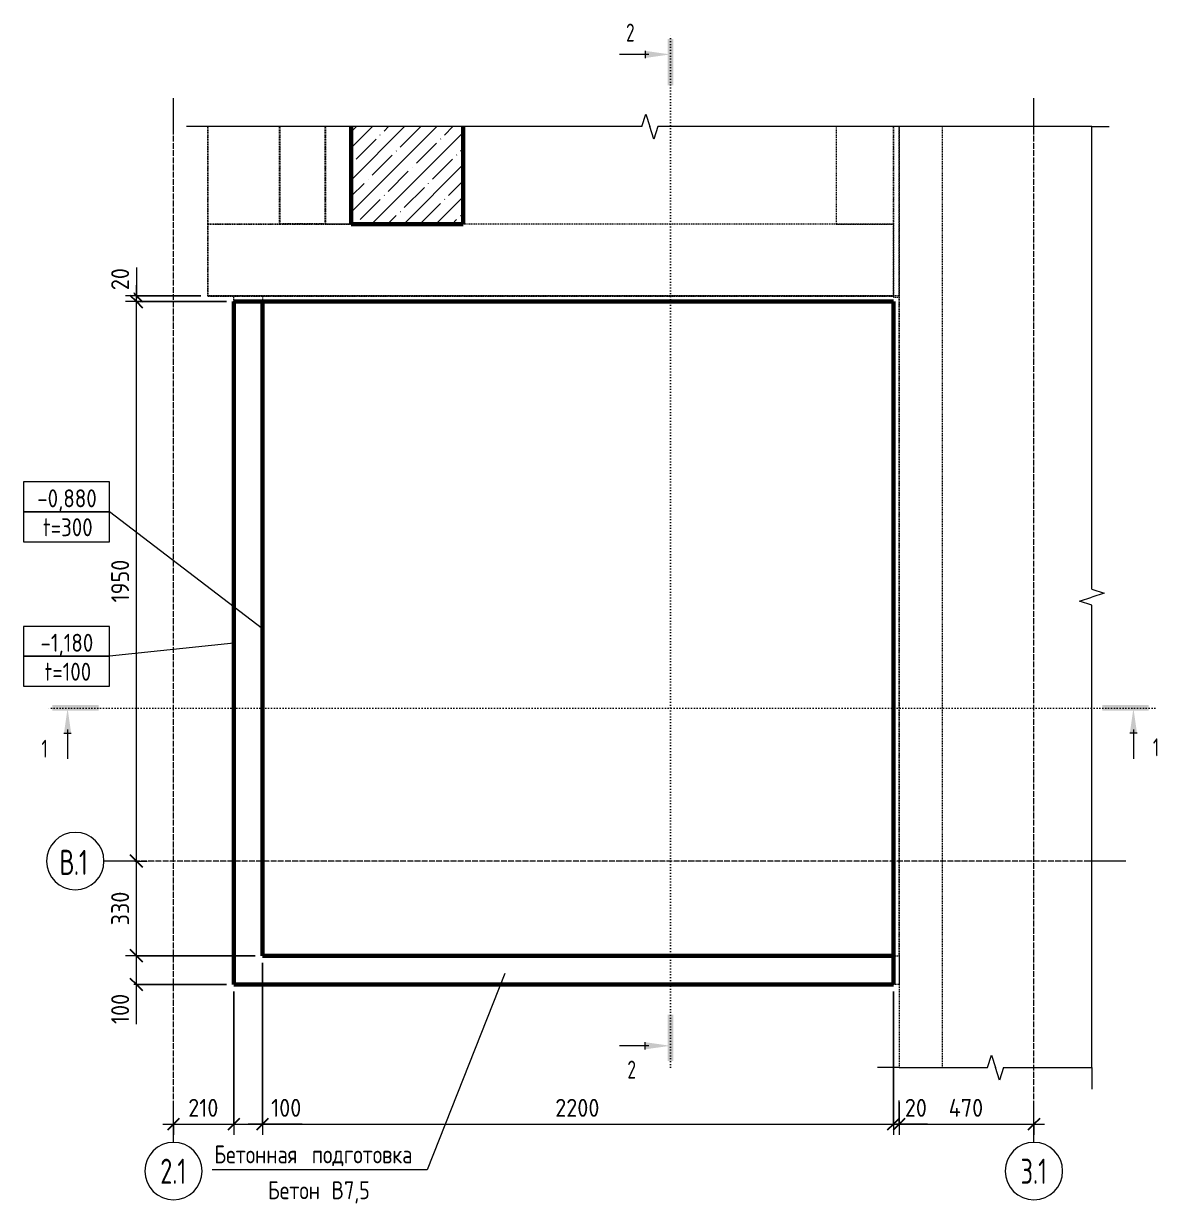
# Model space of a CAD drawing. Header units: millimetres. Extents: x -24808 to 10587, y -3433 to 75724.
# Drawn here: x -24808 to -20854, y 71612 to 75724 of the extents above; entities that cross this region are included whole.
import ezdxf

# ---------------------------------------------------------------- set-up
doc = ezdxf.new("R2010")
doc.units = ezdxf.units.MM
for name, pattern in [('01 Штриховая _4 мм_', [6, 3.5, -2.5]), ('01 Штриховая _4 мм__2_', [6, 3.5, -2.5]), ('02 Штрихпунктирная _20 мм_', [25, 20, -2.5, 0, -2.5]), ('04 Пунктир 10мм', [10, 0, -10])]:
    doc.linetypes.add(name, pattern=pattern)
for name, color, linetype, lineweight in [('AA_Dim', 7, 'Continuous', 9), ('AA_Dim-25', 7, 'Continuous', 9), ('AA_Oformlenie', 7, 'Continuous', 9), ('AA_Razrez', 7, 'Continuous', 9), ('AA_Vinoska', 5, 'Continuous', 9), ('AF_Lestnica', 7, 'Continuous', 20), ('AF_Perekritie_ Опалубка', 253, 'Continuous', 20), ('AF_Perekritie_Гидроизоляция', 253, 'Continuous', 20), ('AF_Stena_ Опалубка', 253, 'Continuous', 20), ('AF_Stena__Общие уровни и сетки', 7, 'Continuous', 20), ('AF_Stena_Гидроизоляция', 253, 'Continuous', 20), ('AF_Stena_Опалубка', 7, 'Continuous', 20), ('KR_Fundament', 7, 'Continuous', 20), ('Оси', 7, 'Continuous', 9)]:
    doc.layers.add(name, color=color, linetype=linetype, lineweight=lineweight)
doc.styles.add('GOST Common', font='GOST_Common.ttf', dxfattribs={"width": 0.85, "height": 62.5})
doc.styles.add('ISOCPEUR', font='isocpeur.ttf', dxfattribs={"width": 0.7, "height": 62.5})
doc.styles.add('ISOCPEUR_1', font='isocpeur.ttf', dxfattribs={"width": 0.7, "height": 87.5})
doc.styles.add('ISOCPEUR_2', font='isocpeur.ttf', dxfattribs={"width": 0.9, "height": 62.5})
doc.styles.add('ISOCPEUR_3', font='isocpeur.ttf', dxfattribs={"width": 0.85, "height": 62.5})
doc.dimstyles.new('01_Точн_3_знака__непрозр_', dxfattribs={"dimscale": 304.8, "dimtxt": 62.248823, "dimasz": 0.139436, "dimexe": 0.123031, "dimexo": 0.082021, "dimgap": 0.020505, "dimtad": 1, "dimdec": 3, "dimrnd": 0.001, "dimdsep": 46, "dimtxsty": 'ISOCPEUR_2', "dimblk1": 'OBLIQUE', "dimblk2": 'OBLIQUE', "dimsah": 1, "dimcen": 0.09, "dimdle": 0.123031, "dimazin": 0, "dimtfac": 1, "dimtdec": 4, "dimtix": 1, "dimtmove": 0, "dimatfit": 3, "dimfxl": 1, "dimtvp": 1, "dimtfill": 1, "dimtolj": 1, "dimtzin": 0, "dimlwd": 18, "dimlwe": 18, "dimarcsym": 2})
doc.dimstyles.new('01_Точн_3_знака__непрозр__1', dxfattribs={"dimscale": 304.8, "dimtxt": 62.248823, "dimasz": 0.139436, "dimexe": 0.123031, "dimexo": 0.082021, "dimgap": 0.020505, "dimtad": 1, "dimdec": 3, "dimrnd": 0.001, "dimdsep": 46, "dimtxsty": 'ISOCPEUR_2', "dimblk1": 'OBLIQUE', "dimblk2": 'OBLIQUE', "dimsah": 1, "dimcen": 0.09, "dimdle": 0.123031, "dimazin": 0, "dimtfac": 1, "dimtdec": 4, "dimtix": 1, "dimtmove": 1, "dimatfit": 3, "dimfxl": 1, "dimtvp": 1, "dimtfill": 1, "dimtolj": 1, "dimtzin": 0, "dimlwd": 18, "dimlwe": 18, "dimarcsym": 2})

# ---------------------------------------------------------------- blocks, each defined once
blk = doc.blocks.new('Лестницы 1 - Лестницы 1-3670290-КР_-0_100_1 этаж копия 1')
at = {"layer": 'AF_Lestnica', "lineweight": 9}
h = blk.add_hatch(dxfattribs=at)
h.set_pattern_fill('FP_1', color=256, style=0, pattern_type=2)
h.set_pattern_definition([(45, (-18766.27, -33410), (-56.1266, 56.1266), []), (45, (-18710.14, -33410), (-56.1266, 56.1266), [99.219, -19.844, 0.8382, -19.006])])
h.paths.add_polyline_path([(4010.1, 41615), (4010.1, 41955), (3619.5, 41955), (3619.5, 41615)])
at = {"layer": 'AF_Lestnica', "color": 41, "lineweight": 60}
for p, q in [((3619.5, 41955), (3619.5, 41615)), ((4010.1, 41615), (4010.1, 41955)), ((3619.5, 41615), (4010.1, 41615))]:
    blk.add_line(p, q, dxfattribs=at)
at = {"layer": 'AF_Lestnica', "color": 254}
blk.add_line((3619.5, 41615), (3949.5, 41615), dxfattribs=at)
blk = doc.blocks.new('Школа429_0_КР_РД_ВходнаяГруппа16_rvt-1-КР_-0_100_1 этаж копия 1')
at = {"layer": 'AF_Perekritie_ Опалубка', "color": 114, "linetype": '01 Штриховая _4 мм__2_'}
for p, q in [((-23755.7, 75365), (-23755.7, 75025)), ((-23665.6, 75025), (-23665.6, 75365)), ((-23755.7, 75025), (-23665.6, 75025)), ((-23335.6, 75025), (-23755.7, 75025)), ((-23665.6, 75025), (-23335.6, 75025))]:
    blk.add_line(p, q, dxfattribs=at)
at = {"layer": 'AF_Perekritie_Гидроизоляция', "color": 114, "linetype": '01 Штриховая _4 мм__2_'}
for p, q in [((-23757.5, 75365), (-23757.5, 75025)), ((-23755.7, 75025), (-23755.7, 75365)), ((-23757.5, 75025), (-23755.7, 75025)), ((-23335.6, 75025), (-23757.5, 75025)), ((-23755.7, 75025), (-23335.6, 75025))]:
    blk.add_line(p, q, dxfattribs=at)
at = {"layer": 'AF_Stena_ Опалубка', "color": 152, "linetype": '01 Штриховая _4 мм__2_'}
for p, q in [((-24165.1, 75365), (-24165.1, 75025)), ((-23915.1, 75025), (-23915.1, 75365)), ((-21975.1, 75365), (-21975.1, 75025)), ((-21775.1, 75025), (-21775.1, 75365)), ((-23915, 75025), (-24165.1, 75025)), ((-24165.1, 75025), (-24165.1, 74775)), ((-24165.1, 75025), (-23915.1, 75025)), ((-21775.1, 75025), (-23914, 75025)), ((-21975.1, 75025), (-21775.1, 75025)), ((-21775.1, 74775), (-21775.1, 75025)), ((-24165.1, 74775), (-21775.1, 74775))]:
    blk.add_line(p, q, dxfattribs=at)
at = {"layer": 'AF_Stena__Общие уровни и сетки', "color": 152, "linetype": '01 Штриховая _4 мм__2_'}
for p, q in [((-24166.1, 75365), (-24166.1, 75025)), ((-24165.1, 75025), (-24165.1, 75365)), ((-21775.1, 75365), (-21775.1, 74775)), ((-21755.1, 74770), (-21755.1, 75365)), ((-24166.1, 75025), (-24165.1, 75025)), ((-24166.1, 75025), (-24166.1, 74775)), ((-24165.1, 75025), (-24166.1, 75025)), ((-24165.1, 74775), (-24165.1, 75025)), ((-24166.1, 74775), (-24166.1, 74774)), ((-24166.1, 74774), (-21775.1, 74774)), ((-21775.1, 74775), (-24165.1, 74775)), ((-21775.1, 74774), (-21775.1, 74770)), ((-21775.1, 74770), (-21755.1, 74770))]:
    blk.add_line(p, q, dxfattribs=at)
at = {"layer": 'AF_Stena__Общие уровни и сетки', "color": 250, "linetype": '01 Штриховая _4 мм__2_'}
blk.add_line((-21775.1, 74774), (-21775.1, 74775), dxfattribs=at)
at = {"layer": 'AF_Stena_Гидроизоляция', "color": 152, "linetype": '01 Штриховая _4 мм__2_'}
for p, q in [((-23915, 75365), (-23915, 75026)), ((-23914, 75025), (-23914, 75365)), ((-23755.7, 75026), (-23915.1, 75026)), ((-23915.1, 75026), (-23915.1, 75025)), ((-23915.1, 75025), (-23914, 75025)), ((-23914, 75025), (-23755.7, 75025)), ((-23755.7, 75025), (-23755.7, 75026)), ((-23755.7, 75026), (-23665.6, 75026)), ((-23335.6, 75025), (-23755.7, 75025))]:
    blk.add_line(p, q, dxfattribs=at)
at = {"layer": 'AF_Stena_Гидроизоляция', "color": 250, "linetype": '01 Штриховая _4 мм__2_'}
for p, q in [((-23915, 75026), (-23915, 75025)), ((-23915, 75025), (-23914, 75025))]:
    blk.add_line(p, q, dxfattribs=at)
at = {"layer": 'AF_Lestnica', "color": 152, "linetype": '01 Штриховая _4 мм__2_', "lineweight": 20}
blk.add_blockref('Лестницы 1 - Лестницы 1-3670290-КР_-0_100_1 этаж копия 1', (-27285.1, 33410), dxfattribs=at)
blk = doc.blocks.new('011_ЛинияОбрыва _ЭлУзла_Линия_ - Тип 1-3872586-КР_-0_100_1 этаж копия 1')
at = {"layer": 'AA_Oformlenie'}
for p, q in [((0, 0), (308.5, 0)), ((364.1, 0), (672, 0))]:
    blk.add_line(p, q, dxfattribs=at)
blk = doc.blocks.new('011_ЛинияОбрыва _ЭлУзла_Линия_ - Тип 1-3871205-КР_-0_100_1 этаж копия 1')
at = {"layer": 'AA_Oformlenie'}
for p, q in [((0, 0), (1612.5, 0)), ((1668.2, 0), (3280, 0))]:
    blk.add_line(p, q, dxfattribs=at)
blk = doc.blocks.new('011_ЛинияОбрыва _ЭлУзла_Линия_ - Тип 1-3870906-КР_-0_100_1 этаж копия 1')
at = {"layer": 'AA_Oformlenie'}
for p, q in [((0, 0), (1513.5, 0)), ((1569.1, 0), (3082, 0))]:
    blk.add_line(p, q, dxfattribs=at)
blk = doc.blocks.new('010_Текст с выноской - Текст 2 строки-3854856-КР_-0_100_1 этаж копия 1')
at = {"layer": 'AA_Vinoska'}
blk.add_line((-15, 0), (15, 0), dxfattribs=at)
blk = doc.blocks.new('Разрез - Номер узла_ сзади-394133-КР_-0_100_1 этаж копия 1')
at = {"layer": 'AA_Razrez'}
for points in [[(7.33, 0.4), (7.33, -0.39), (0.87, -0.39), (0.87, 0.4)], [(3.5, -3.53), (2.5, -3.53), (3, 0)]]:
    blk.add_hatch(color=256, dxfattribs=at).paths.add_polyline_path(points)
for p, q in [((3, -3), (3, -7.1)), ((2.5, -3.53), (3.5, -3.53))]:
    blk.add_line(p, q, dxfattribs=at)
blk = doc.blocks.new('Разрез - Номер узла_ спереди-394134-КР_-0_100_1 этаж копия 1')
at = {"layer": 'AA_Razrez'}
for points in [[(7.33, 0.4), (7.33, -0.39), (0.87, -0.39), (0.87, 0.4)], [(3.5, -3.53), (2.5, -3.53), (3, 0)]]:
    blk.add_hatch(color=256, dxfattribs=at).paths.add_polyline_path(points)
for p, q in [((3, -3), (3, -7.1)), ((2.5, -3.53), (3.5, -3.53))]:
    blk.add_line(p, q, dxfattribs=at)
blk = doc.blocks.new('Ось сетки - d_4мм-2765513-КР_-0_100_1 этаж копия 1')
at = {"layer": 'Оси'}
for start, end in [(360, 180), (360, 180), (180, 360), (180, 360)]:
    blk.add_arc((0, 0), 4, start, end, dxfattribs=at)
blk = doc.blocks.new('DIMBLOCK1-КР_-0_100_1 этаж копия 1')
at = {"layer": 'AA_Dim-25', "lineweight": 18, "transparency": 16777216}
for p, q in [((-24075.1, 72350), (-24075.1, 71850.7)), ((-24075.1, 71888.2), (-24075.1, 72350)), ((-24322.6, 71888.2), (-24075.1, 71888.2)), ((-24285.1, 71893.2), (-24285.1, 71850.7)), ((-24285.1, 71888.2), (-24285.1, 71893.2))]:
    blk.add_line(p, q, dxfattribs=at)
at = {"layer": 'AA_Dim-25', "lineweight": 30, "transparency": 16777216}
for p, q in [((-24285.1, 71888.2), (-24306.3, 71866.9)), ((-24285.1, 71888.2), (-24263.8, 71909.4)), ((-24075.1, 71888.2), (-24096.3, 71866.9)), ((-24075.1, 71888.2), (-24053.8, 71909.4))]:
    blk.add_line(p, q, dxfattribs=at)
at = {"layer": 'AA_Dim-25', "color": 0, "lineweight": 18, "transparency": 16777216, "insert": (-24233.9, 71976.1), "char_height": 62.5, "width": 129.286, "attachment_point": 1, "line_spacing_factor": 1.149209, "style": 'ISOCPEUR_2', "bg_fill": 3, "box_fill_scale": 1.25, "bg_fill_color": 256, "bg_fill_true_color": 13158600, "bg_fill_transparency": 0}
blk.add_mtext('210', dxfattribs=at)
blk = doc.blocks.new('_Oblique')
at = {"color": 0, "linetype": 'ByBlock', "lineweight": -2}
blk.add_line((-0.5, -0.5), (0.5, 0.5), dxfattribs=at)
blk = doc.blocks.new('DIMBLOCK2-КР_-0_100_1 этаж копия 1')
at = {"layer": 'AA_Dim-25', "lineweight": 18, "transparency": 16777216}
for p, q in [((-23975.1, 72450), (-23975.1, 71850.7)), ((-23975.1, 71888.2), (-23975.1, 72450)), ((-24075.1, 72350), (-24075.1, 71850.7)), ((-24075.1, 71888.2), (-24075.1, 72350)), ((-24075.1, 71888.2), (-23975.1, 71888.2)), ((-23969.8, 71888.2), (-24025.1, 71888.2)), ((-23837, 71888.2), (-23969.8, 71888.2))]:
    blk.add_line(p, q, dxfattribs=at)
at = {"layer": 'AA_Dim-25', "lineweight": 30, "transparency": 16777216}
for p, q in [((-24075.1, 71888.2), (-24096.3, 71866.9)), ((-24075.1, 71888.2), (-24053.8, 71909.4)), ((-23975.1, 71888.2), (-23996.3, 71866.9)), ((-23975.1, 71888.2), (-23953.8, 71909.4))]:
    blk.add_line(p, q, dxfattribs=at)
at = {"layer": 'AA_Dim-25', "color": 0, "lineweight": 18, "transparency": 16777216, "insert": (-23944.8, 71976.1), "char_height": 62.5, "width": 129.286, "attachment_point": 1, "line_spacing_factor": 1.149209, "style": 'ISOCPEUR_2', "bg_fill": 3, "box_fill_scale": 1.25, "bg_fill_color": 256, "bg_fill_true_color": 13158600, "bg_fill_transparency": 0}
blk.add_mtext('100', dxfattribs=at)
blk = doc.blocks.new('DIMBLOCK3-КР_-0_100_1 этаж копия 1')
at = {"layer": 'AA_Dim-25', "lineweight": 18, "transparency": 16777216}
for p, q in [((-23975.1, 72450), (-23975.1, 71850.7)), ((-23975.1, 71888.2), (-23975.1, 72450)), ((-21775.1, 72350), (-21775.1, 71850.7)), ((-21775.1, 71888.2), (-21775.1, 72350)), ((-23975.1, 71888.2), (-21775.1, 71888.2))]:
    blk.add_line(p, q, dxfattribs=at)
at = {"layer": 'AA_Dim-25', "lineweight": 30, "transparency": 16777216}
for p, q in [((-23975.1, 71888.2), (-23996.3, 71866.9)), ((-23975.1, 71888.2), (-23953.8, 71909.4)), ((-21775.1, 71888.2), (-21796.3, 71866.9)), ((-21775.1, 71888.2), (-21753.8, 71909.4))]:
    blk.add_line(p, q, dxfattribs=at)
at = {"layer": 'AA_Dim-25', "color": 0, "lineweight": 18, "transparency": 16777216, "insert": (-22954.1, 71976.1), "char_height": 62.5, "width": 189.619, "attachment_point": 1, "line_spacing_factor": 1.149209, "style": 'ISOCPEUR_2', "bg_fill": 3, "box_fill_scale": 1.25, "bg_fill_color": 256, "bg_fill_true_color": 13158600, "bg_fill_transparency": 0}
blk.add_mtext('2200', dxfattribs=at)
blk = doc.blocks.new('DIMBLOCK4-КР_-0_100_1 этаж копия 1')
at = {"layer": 'AA_Dim-25', "lineweight": 18, "transparency": 16777216}
for p, q in [((-21775.1, 72350), (-21775.1, 71850.7)), ((-21775.1, 71888.2), (-21775.1, 72350)), ((-21755.1, 71888.2), (-21755.1, 71970.1)), ((-21755.1, 71965.1), (-21755.1, 71850.7)), ((-21775.1, 71888.2), (-21755.1, 71888.2)), ((-21760.2, 71888.2), (-21765.1, 71888.2)), ((-21656.2, 71888.2), (-21760.2, 71888.2))]:
    blk.add_line(p, q, dxfattribs=at)
at = {"layer": 'AA_Dim-25', "lineweight": 30, "transparency": 16777216}
for p, q in [((-21775.1, 71888.2), (-21796.3, 71866.9)), ((-21755.1, 71888.2), (-21776.3, 71866.9)), ((-21775.1, 71888.2), (-21753.8, 71909.4)), ((-21755.1, 71888.2), (-21733.8, 71909.4))]:
    blk.add_line(p, q, dxfattribs=at)
at = {"layer": 'AA_Dim-25', "color": 0, "lineweight": 18, "transparency": 16777216, "insert": (-21735.2, 71976.1), "char_height": 62.5, "width": 94.81, "attachment_point": 1, "line_spacing_factor": 1.149209, "style": 'ISOCPEUR_2', "bg_fill": 3, "box_fill_scale": 1.25, "bg_fill_color": 256, "bg_fill_true_color": 13158600, "bg_fill_transparency": 0}
blk.add_mtext('20', dxfattribs=at)
blk = doc.blocks.new('DIMBLOCK5-КР_-0_100_1 этаж копия 1')
at = {"layer": 'AA_Dim-25', "lineweight": 18, "transparency": 16777216}
for p, q in [((-21755.1, 71888.2), (-21755.1, 71970.1)), ((-21755.1, 71965.1), (-21755.1, 71850.7)), ((-21755.1, 71888.2), (-21247.6, 71888.2)), ((-21285.1, 71893.2), (-21285.1, 71850.7)), ((-21285.1, 71888.2), (-21285.1, 71893.2))]:
    blk.add_line(p, q, dxfattribs=at)
at = {"layer": 'AA_Dim-25', "lineweight": 30, "transparency": 16777216}
for p, q in [((-21755.1, 71888.2), (-21776.3, 71866.9)), ((-21755.1, 71888.2), (-21733.8, 71909.4)), ((-21285.1, 71888.2), (-21306.3, 71866.9)), ((-21285.1, 71888.2), (-21263.8, 71909.4))]:
    blk.add_line(p, q, dxfattribs=at)
at = {"layer": 'AA_Dim-25', "color": 0, "lineweight": 18, "transparency": 16777216, "insert": (-21582.3, 71976.1), "char_height": 62.5, "width": 149.397, "attachment_point": 1, "line_spacing_factor": 1.149209, "style": 'ISOCPEUR_2', "bg_fill": 3, "box_fill_scale": 1.25, "bg_fill_color": 256, "bg_fill_true_color": 13158600, "bg_fill_transparency": 0}
blk.add_mtext('470', dxfattribs=at)
blk = doc.blocks.new('DIMBLOCK6-КР_-0_100_1 этаж копия 1')
at = {"layer": 'AA_Dim-25', "lineweight": 18, "transparency": 16777216}
for p, q in [((-24000.1, 72475), (-24452.2, 72475)), ((-24414.7, 72337.5), (-24414.7, 72475)), ((-24414.7, 72475), (-24000.1, 72475)), ((-24414.7, 72369.7), (-24414.7, 72425)), ((-24100.1, 72375), (-24452.2, 72375)), ((-24414.7, 72375), (-24100.1, 72375)), ((-24414.7, 72237), (-24414.7, 72369.7))]:
    blk.add_line(p, q, dxfattribs=at)
at = {"layer": 'AA_Dim-25', "lineweight": 30, "transparency": 16777216}
for p, q in [((-24414.7, 72475), (-24435.9, 72496.3)), ((-24414.7, 72475), (-24393.4, 72453.8)), ((-24414.7, 72375), (-24435.9, 72396.2)), ((-24414.7, 72375), (-24393.4, 72353.8))]:
    blk.add_line(p, q, dxfattribs=at)
at = {"layer": 'AA_Dim-25', "color": 0, "lineweight": 18, "transparency": 16777216, "insert": (-24502.6, 72237), "char_height": 62.5, "width": 129.286, "attachment_point": 1, "rotation": 90, "line_spacing_factor": 1.149209, "style": 'ISOCPEUR_2', "bg_fill": 3, "box_fill_scale": 1.25, "bg_fill_color": 256, "bg_fill_true_color": 13158600, "bg_fill_transparency": 0}
blk.add_mtext('100', dxfattribs=at)
blk = doc.blocks.new('DIMBLOCK7-КР_-0_100_1 этаж копия 1')
at = {"layer": 'AA_Dim-25', "lineweight": 30, "transparency": 16777216}
for p, q in [((-24414.7, 72805), (-24435.9, 72826.2)), ((-24414.7, 72805), (-24393.4, 72783.7)), ((-24414.7, 72475), (-24435.9, 72496.3)), ((-24414.7, 72475), (-24393.4, 72453.8))]:
    blk.add_line(p, q, dxfattribs=at)
at = {"layer": 'AA_Dim-25', "lineweight": 18, "transparency": 16777216}
for p, q in [((-24419.7, 72805), (-24377.2, 72805)), ((-24414.7, 72805), (-24419.7, 72805)), ((-24414.7, 72475), (-24414.7, 72805)), ((-24000.1, 72475), (-24452.2, 72475)), ((-24414.7, 72475), (-24000.1, 72475))]:
    blk.add_line(p, q, dxfattribs=at)
at = {"layer": 'AA_Dim-25', "color": 0, "lineweight": 18, "transparency": 16777216, "insert": (-24502.6, 72580.7), "char_height": 62.5, "width": 142.215, "attachment_point": 1, "rotation": 90, "line_spacing_factor": 1.149209, "style": 'ISOCPEUR_2', "bg_fill": 3, "box_fill_scale": 1.25, "bg_fill_color": 256, "bg_fill_true_color": 13158600, "bg_fill_transparency": 0}
blk.add_mtext('330', dxfattribs=at)
blk = doc.blocks.new('DIMBLOCK8-КР_-0_100_1 этаж копия 1')
at = {"layer": 'AA_Dim-25', "lineweight": 30, "transparency": 16777216}
for p, q in [((-24414.7, 74755), (-24435.9, 74776.3)), ((-24414.7, 74755), (-24393.4, 74733.8)), ((-24414.7, 72805), (-24435.9, 72826.2)), ((-24414.7, 72805), (-24393.4, 72783.7))]:
    blk.add_line(p, q, dxfattribs=at)
at = {"layer": 'AA_Dim-25', "lineweight": 18, "transparency": 16777216}
for p, q in [((-24100.1, 74755), (-24452.2, 74755)), ((-24414.7, 72805), (-24414.7, 74755)), ((-24414.7, 74755), (-24100.1, 74755)), ((-24419.7, 72805), (-24377.2, 72805)), ((-24414.7, 72805), (-24419.7, 72805))]:
    blk.add_line(p, q, dxfattribs=at)
at = {"layer": 'AA_Dim-25', "color": 0, "lineweight": 18, "transparency": 16777216, "insert": (-24502.6, 73706.4), "char_height": 62.5, "width": 176.691, "attachment_point": 1, "rotation": 90, "line_spacing_factor": 1.149209, "style": 'ISOCPEUR_2', "bg_fill": 3, "box_fill_scale": 1.25, "bg_fill_color": 256, "bg_fill_true_color": 13158600, "bg_fill_transparency": 0}
blk.add_mtext('1950', dxfattribs=at)
blk = doc.blocks.new('DIMBLOCK9-КР_-0_100_1 этаж копия 1')
at = {"layer": 'AA_Dim-25', "lineweight": 18, "transparency": 16777216}
for p, q in [((-24414.7, 74873.9), (-24414.7, 74769.9)), ((-24414.7, 74755), (-24414.7, 74812.5)), ((-24190.1, 74775), (-24452.2, 74775)), ((-24414.7, 74775), (-24190.1, 74775)), ((-24414.7, 74769.9), (-24414.7, 74765)), ((-24100.1, 74755), (-24452.2, 74755)), ((-24414.7, 74755), (-24100.1, 74755))]:
    blk.add_line(p, q, dxfattribs=at)
at = {"layer": 'AA_Dim-25', "lineweight": 30, "transparency": 16777216}
for p, q in [((-24414.7, 74775), (-24435.9, 74796.2)), ((-24414.7, 74755), (-24435.9, 74776.3)), ((-24414.7, 74775), (-24393.4, 74753.7)), ((-24414.7, 74755), (-24393.4, 74733.8))]:
    blk.add_line(p, q, dxfattribs=at)
at = {"layer": 'AA_Dim-25', "color": 0, "lineweight": 18, "transparency": 16777216, "insert": (-24502.6, 74794.9), "char_height": 62.5, "width": 94.81, "attachment_point": 1, "rotation": 90, "line_spacing_factor": 1.149209, "style": 'ISOCPEUR_2', "bg_fill": 3, "box_fill_scale": 1.25, "bg_fill_color": 256, "bg_fill_true_color": 13158600, "bg_fill_transparency": 0}
blk.add_mtext('20', dxfattribs=at)
blk = doc.blocks.new('042_М_ФундПлиты_ТолщинаОтметка - Отметка верха фундаментной плиты-1914924-КР_-0_100_1 этаж копия 1')
at = {"layer": 'AA_Vinoska'}
for p, q in [((6, 4.17), (-6, 4.17)), ((-6, 4.17), (-6, 0)), ((6, 0), (6, 4.17)), ((6, 0), (-6, 0)), ((-6, 0), (-6, -4.17)), ((-6, 0), (6, 0)), ((6, -4.17), (6, 0)), ((-6, -4.17), (6, -4.17))]:
    blk.add_line(p, q, dxfattribs=at)

msp = doc.modelspace()

# ---------------------------------------------------------------- linework, layer by layer
at = {"layer": 'AA_Razrez', "linetype": '04 Пунктир 10мм'}
for p, q in [((-22552.7698, 72086.1858), (-22552.7698, 75691.6379)), ((-20863.0733, 73338.4996), (-24729.5947, 73338.4996))]:
    msp.add_line(p, q, dxfattribs=at)
at = {"layer": 'AA_Vinoska'}
for p, q in [((-22652.2297, 75365), (-22638.1526, 75408.3251)), ((-22638.1526, 75408.3251), (-22624.0754, 75365)), ((-24165.0616, 75365), (-24240.0616, 75365)), ((-22610.3254, 75321.6987), (-22624.0754, 75365)), ((-22596.5754, 75365), (-22610.3254, 75321.6987)), ((-21083.0892, 75365), (-21022.4195, 75365)), ((-21083.0892, 73753.1543), (-21039.7641, 73739.0772)), ((-21039.7641, 73739.0772), (-21083.0892, 73725)), ((-21126.3905, 73711.25), (-21083.0892, 73725)), ((-21083.0892, 73697.5), (-21126.3905, 73711.25)), ((-23130.4462, 72413.0416), (-23400.9445, 71729.2631)), ((-21446.5754, 72085), (-21432.8254, 72128.3013)), ((-21432.8254, 72128.3013), (-21419.0754, 72085)), ((-21755.0616, 72085), (-21830.0616, 72085)), ((-21404.9982, 72041.6749), (-21419.0754, 72085)), ((-21390.9211, 72085), (-21404.9982, 72041.6749)), ((-21083.0892, 72085), (-21083.0892, 72010))]:
    msp.add_line(p, q, dxfattribs=at)
at = {"layer": 'AF_Perekritie_Гидроизоляция', "linetype": '01 Штриховая _4 мм_'}
for p, q in [((-24075.0616, 74755.0004), (-24075.0616, 72375)), ((-21775.0616, 74755.0004), (-24075.0616, 74755.0004)), ((-21775.0616, 72375), (-21775.0616, 74755.0004)), ((-24075.0616, 72375), (-21775.0616, 72375))]:
    msp.add_line(p, q, dxfattribs=at)
at = {"layer": 'AF_Stena_Гидроизоляция', "linetype": '01 Штриховая _4 мм_'}
for p, q in [((-24075.0616, 74775.0004), (-23975.0616, 74775.0004)), ((-24075.0616, 74755.0004), (-24075.0616, 74775.0004)), ((-21775.0616, 74775.0004), (-23975.0616, 74775.0004)), ((-23975.0616, 74775.0004), (-23975.0616, 74755.0004)), ((-21755.0616, 74775.0004), (-21775.0616, 74775.0004)), ((-21755.0616, 72475), (-21755.0616, 74775.0004)), ((-23975.0616, 74755.0004), (-24075.0616, 74755.0004)), ((-23975.0616, 74755.0004), (-21775.0616, 74755.0004)), ((-21775.0616, 74755.0004), (-21775.0616, 72475)), ((-21775.0616, 72475), (-21755.0616, 72475)), ((-21775.0616, 72375), (-21775.0616, 72475)), ((-21755.0616, 72475), (-21755.0616, 72375)), ((-21755.0616, 72375), (-21775.0616, 72375))]:
    msp.add_line(p, q, dxfattribs=at)
at = {"layer": 'AF_Stena_Опалубка', "linetype": '01 Штриховая _4 мм_'}
for p, q in [((-21755.0616, 75365), (-21755.0616, 72085)), ((-21605.0616, 75365), (-21605.0616, 72085))]:
    msp.add_line(p, q, dxfattribs=at)
at = {"layer": 'KR_Fundament', "lineweight": 60}
for p, q in [((-24075.0616, 74755.0004), (-24075.0616, 72375)), ((-23980.0616, 74755.0004), (-24075.0616, 74755.0004)), ((-23975.0616, 74755.0004), (-23980.0616, 74755.0004)), ((-21775.0616, 74755.0004), (-23975.0616, 74755.0004)), ((-21775.0616, 74755), (-23975.0616, 74755)), ((-23975.0616, 74755), (-23975.0616, 72475)), ((-21775.0616, 72475), (-21775.0616, 74755.0004)), ((-21775.0616, 72475), (-21775.0616, 74755)), ((-23975.0616, 72475), (-21775.0616, 72475)), ((-21775.0616, 72470), (-21775.0616, 72475)), ((-21775.0616, 72375), (-21775.0616, 72470)), ((-24075.0616, 72375), (-21775.0616, 72375))]:
    msp.add_line(p, q, dxfattribs=at)
at = {"layer": 'Оси'}
for p, q in [((-24285.0616, 75339.4015), (-24285.0616, 75464.4015)), ((-21285.0616, 75339.4015), (-21285.0616, 75464.4015)), ((-24402.683, 72805), (-24527.683, 72805)), ((-20965.0616, 72805), (-21090.0616, 72805)), ((-24285.0616, 71824.511), (-24285.0616, 71949.511)), ((-21285.0616, 71824.511), (-21285.0616, 71949.511))]:
    msp.add_line(p, q, dxfattribs=at)
at = {"layer": 'Оси', "linetype": '02 Штрихпунктирная _20 мм_'}
for p, q in [((-24285.0616, 71949.511), (-24285.0616, 75339.4015)), ((-21285.0616, 71949.511), (-21285.0616, 75339.4015)), ((-21090.0616, 72805), (-24402.683, 72805))]:
    msp.add_line(p, q, dxfattribs=at)

# ---------------------------------------------------------------- block references
at = {"lineweight": 5}
msp.add_blockref('Школа429_0_КР_РД_ВходнаяГруппа16_rvt-1-КР_-0_100_1 этаж копия 1', (0, 0), dxfattribs=at)
at = {"layer": 'AA_Oformlenie'}
for name, p, rotation in [('011_ЛинияОбрыва _ЭлУзла_Линия_ - Тип 1-3870906-КР_-0_100_1 этаж копия 1', (-21083.0892, 75365), 180), ('011_ЛинияОбрыва _ЭлУзла_Линия_ - Тип 1-3871205-КР_-0_100_1 этаж копия 1', (-21083.0892, 72085), 90.00000000000007)]:
    msp.add_blockref(name, p, dxfattribs=dict(at, rotation=rotation))
msp.add_blockref('011_ЛинияОбрыва _ЭлУзла_Линия_ - Тип 1-3872586-КР_-0_100_1 этаж копия 1', (-21755.0616, 72085), dxfattribs=at)
at = {"layer": 'AA_Razrez', "xscale": 24.99999999999999, "yscale": 24.99999999999999, "zscale": 24.99999999999999, "rotation": 269.9999999999998}
msp.add_blockref('Разрез - Номер узла_ спереди-394134-КР_-0_100_1 этаж копия 1', (-22552.7698, 75691.6379), dxfattribs=at)
at = {"layer": 'AA_Razrez', "xscale": 24.99999999999999, "yscale": 24.99999999999999, "zscale": 24.99999999999999}
msp.add_blockref('Разрез - Номер узла_ спереди-394134-КР_-0_100_1 этаж копия 1', (-24729.5947, 73338.4996), dxfattribs=at)
at = {"layer": 'AA_Razrez', "extrusion": (0, 0, -1), "xscale": 24.99999999999999, "yscale": 24.99999999999999, "zscale": 24.99999999999999}
msp.add_blockref('Разрез - Номер узла_ сзади-394133-КР_-0_100_1 этаж копия 1', (20863.0733, 73338.4996), dxfattribs=at)
at = {"layer": 'AA_Razrez', "extrusion": (0, 0, -1), "xscale": 24.99999999999999, "yscale": 24.99999999999999, "zscale": 24.99999999999999, "rotation": 90.00000000000001}
msp.add_blockref('Разрез - Номер узла_ сзади-394133-КР_-0_100_1 этаж копия 1', (22552.7698, 72086.1858), dxfattribs=at)
at = {"layer": 'AA_Vinoska', "xscale": 25, "yscale": 25, "zscale": 25, "rotation": 180}
msp.add_blockref('010_Текст с выноской - Текст 2 строки-3854856-КР_-0_100_1 этаж копия 1', (-23775.9445, 71729.2631), dxfattribs=at)
at = {"layer": 'Оси', "xscale": 24.99999999999999, "yscale": 24.99999999999999, "zscale": 24.99999999999999, "rotation": 89.99999999999986}
msp.add_blockref('Ось сетки - d_4мм-2765513-КР_-0_100_1 этаж копия 1', (-24627.683, 72805), dxfattribs=at)
at = {"layer": 'Оси', "xscale": 24.99999999999999, "yscale": 24.99999999999999, "zscale": 24.99999999999999}
for p in [(-24285.0616, 71724.511), (-21285.0616, 71724.511)]:
    msp.add_blockref('Ось сетки - d_4мм-2765513-КР_-0_100_1 этаж копия 1', p, dxfattribs=at)

# ---------------------------------------------------------------- texts
at = {"layer": 'AA_Razrez', "char_height": 62.5, "attachment_point": 1, "style": 'ISOCPEUR'}
for s, insert, width in [('\\fISOCPEUR|b0|i0|c204|p34|;\\W.7;2', (-22707.2916, 75724.0995), 37.879734), ('\\fISOCPEUR|b0|i0|c204|p34|;\\W.7;1', (-24745.8553, 73228.0039), 26.656109), ('\\fISOCPEUR|b0|i0|c204|p34|;\\W.7;1', (-20870.0877, 73232.7974), 26.656109), ('\\fISOCPEUR|b0|i0|c204|p34|;\\W.7;2', (-22702.4981, 72109.4013), 37.879734)]:
    msp.add_mtext(s, dxfattribs=dict(at, insert=insert, width=width))
at = {"layer": 'AA_Vinoska', "char_height": 62.5, "attachment_point": 1}
for s, insert, width, style in [('-0,880', (-24760.2048, 74100.6435), 252.130719, 'ISOCPEUR_3'), ('t=300', (-24740.3861, 73999.7216), 223.169758, 'ISOCPEUR_3'), ('-1,180', (-24748.9423, 73597.241), 224.873344, 'ISOCPEUR_3'), ('t=100', (-24734.7548, 73496.3191), 209.54107, 'ISOCPEUR_3'), ('Бетонная', (-24143.1515, 71813.8207), 390.12118, 'GOST Common'), ('\\fGOST Common|b0|i0|c204|p34|;\\W.85; ', (-23821.2694, 71813.8207), 22.146617, 'GOST Common'), ('подготовка', (-23802.9966, 71813.8207), 477.004062, 'GOST Common'), ('Бетон', (-23956.1515, 71688.8207), 247.019961, 'GOST Common'), ('\\fGOST Common|b0|i0|c204|p34|;\\W.85; ', (-23752.3397, 71688.8207), 22.146617, 'GOST Common'), ('\\fGOST Common|b0|i0|c204|p34|;\\W.85;В', (-23734.0669, 71688.8207), 52.811164, 'GOST Common'), ('7,5', (-23690.4933, 71688.8207), 114.140258, 'GOST Common')]:
    msp.add_mtext(s, dxfattribs=dict(at, insert=insert, width=width, style=style))
at = {"layer": 'Оси', "char_height": 87.5, "attachment_point": 1, "style": 'ISOCPEUR_1'}
for s, insert, width in [('\\fISOCPEUR|b0|i0|c204|p34|;\\W.7;В', (-24682.4898, 72844.2595), 60.326984), ('.1', (-24632.7151, 72844.2595), 60.326984), ('2.1', (-24331.3818, 71767.5975), 112.23625), ('3.1', (-21331.3818, 71767.5975), 112.23625)]:
    msp.add_mtext(s, dxfattribs=dict(at, insert=insert, width=width))

# ---------------------------------------------------------------- next in the draw order: dimensions: what is measured, and where the dimension line sits
at = {"layer": 'AA_Dim', "lineweight": 18}
dim = msp.add_linear_dim(base=(-24075.0616, 71888.1949), p1=(-24285.0616, 71918.247), p2=(-24075.0616, 72375), dimstyle='01_Точн_3_знака__непрозр_', override={"dimpost": '<>', "dimfxl": 502.715948}, dxfattribs=at)
dim.commit()
dim.dimension.update_dxf_attribs({"geometry": 'DIMBLOCK1-КР_-0_100_1 этаж копия 1', "text_midpoint": (-24180.0616, 71925.6949)})

# ---------------------------------------------------------------- next in the draw order: dimensions: what is measured, and where the dimension line sits
dim = msp.add_linear_dim(base=(-23975.0616, 71888.1949), p1=(-24075.0616, 72375), p2=(-23975.0616, 72475), dimstyle='01_Точн_3_знака__непрозр__1', override={"dimpost": '<>', "dimfxl": 141.421356}, dxfattribs=at)
dim.commit()
dim.dimension.update_dxf_attribs({"geometry": 'DIMBLOCK2-КР_-0_100_1 этаж копия 1', "text_midpoint": (-23880.1297, 71934.4318), "dimtype": 160})

# ---------------------------------------------------------------- next in the draw order: dimensions: what is measured, and where the dimension line sits
dim = msp.add_linear_dim(base=(-21775.0616, 71888.1949), p1=(-23975.0616, 72475), p2=(-21775.0616, 72375), dimstyle='01_Точн_3_знака__непрозр_', override={"dimpost": '<>', "dimfxl": 2202.271555}, dxfattribs=at)
dim.commit()
dim.dimension.update_dxf_attribs({"geometry": 'DIMBLOCK3-КР_-0_100_1 этаж копия 1', "text_midpoint": (-22875.0616, 71925.6949)})

# ---------------------------------------------------------------- next in the draw order: dimensions: what is measured, and where the dimension line sits
dim = msp.add_linear_dim(base=(-24414.6921, 72475), p1=(-24075.0616, 72375), p2=(-23975.0616, 72475), angle=90, dimstyle='01_Точн_3_знака__непрозр__1', override={"dimpost": '<>', "dimfxl": 141.421356}, dxfattribs=at)
dim.commit()
dim.dimension.update_dxf_attribs({"geometry": 'DIMBLOCK6-КР_-0_100_1 этаж копия 1', "text_midpoint": (-24460.9289, 72301.6158), "dimtype": 160, "text_rotation": 90})
dim = msp.add_linear_dim(base=(-21755.0616, 71888.1949), p1=(-21775.0616, 72375), p2=(-21755.0616, 71990.1324), dimstyle='01_Точн_3_знака__непрозр__1', override={"dimpost": '<>', "dimfxl": 385.38693}, dxfattribs=at)
dim.commit()
dim.dimension.update_dxf_attribs({"geometry": 'DIMBLOCK4-КР_-0_100_1 этаж копия 1', "text_midpoint": (-21687.7608, 71934.4318), "dimtype": 160})

# ---------------------------------------------------------------- next in the draw order: dimensions: what is measured, and where the dimension line sits
dim = msp.add_linear_dim(base=(-24414.6921, 72805), p1=(-23975.0616, 72475), p2=(-24444.7442, 72805), angle=90, dimstyle='01_Точн_3_знака__непрозр_', override={"dimpost": '<>', "dimfxl": 574.022383}, dxfattribs=at)
dim.commit()
dim.dimension.update_dxf_attribs({"geometry": 'DIMBLOCK7-КР_-0_100_1 этаж копия 1', "text_midpoint": (-24452.1921, 72640)})
dim = msp.add_linear_dim(base=(-21285.0616, 71888.1949), p1=(-21755.0616, 71990.1324), p2=(-21285.0616, 71918.247), dimstyle='01_Точн_3_знака__непрозр_', override={"dimpost": '<>', "dimfxl": 475.465573}, dxfattribs=at)
dim.commit()
dim.dimension.update_dxf_attribs({"geometry": 'DIMBLOCK5-КР_-0_100_1 этаж копия 1', "text_midpoint": (-21520.0616, 71925.6949)})

# ---------------------------------------------------------------- next in the draw order: dimensions: what is measured, and where the dimension line sits
dim = msp.add_linear_dim(base=(-24414.6921, 74755.0004), p1=(-24444.7442, 72805), p2=(-24075.0616, 74755.0004), angle=90, dimstyle='01_Точн_3_знака__непрозр_', override={"dimpost": '<>', "dimfxl": 1984.733427}, dxfattribs=at)
dim.commit()
dim.dimension.update_dxf_attribs({"geometry": 'DIMBLOCK8-КР_-0_100_1 этаж копия 1', "text_midpoint": (-24452.1921, 73780.0002)})

# ---------------------------------------------------------------- next in the draw order: linework, layer by layer
at = {"layer": 'AA_Vinoska'}
for p, q in [((-23975.0616, 73615), (-24507.9652, 74022.344)), ((-24075.0616, 73565.0002), (-24507.9652, 73518.9415))]:
    msp.add_line(p, q, dxfattribs=at)

# ---------------------------------------------------------------- next in the draw order: block references
at = {"layer": 'AA_Vinoska', "xscale": 24.99999999999999, "yscale": 24.99999999999999, "zscale": 24.99999999999999}
for p in [(-24657.9652, 74022.2939), (-24657.9652, 73518.8915)]:
    msp.add_blockref('042_М_ФундПлиты_ТолщинаОтметка - Отметка верха фундаментной плиты-1914924-КР_-0_100_1 этаж копия 1', p, dxfattribs=at)

# ---------------------------------------------------------------- next in the draw order: dimensions: what is measured, and where the dimension line sits
at = {"layer": 'AA_Dim', "lineweight": 18}
dim = msp.add_linear_dim(base=(-24414.69212, 74774.99995), p1=(-24075.06161, 74755.00041), p2=(-24165.06161, 74774.99995), angle=90, dimstyle='01_Точн_3_знака__непрозр__1', override={"dimpost": '<>', "dimfxl": 92.195345}, dxfattribs=at)
dim.commit()
dim.dimension.update_dxf_attribs({"geometry": 'DIMBLOCK9-КР_-0_100_1 этаж копия 1', "text_midpoint": (-24460.92894, 74842.30076), "dimtype": 160, "text_rotation": 90})

doc.saveas('drawing.dxf')
